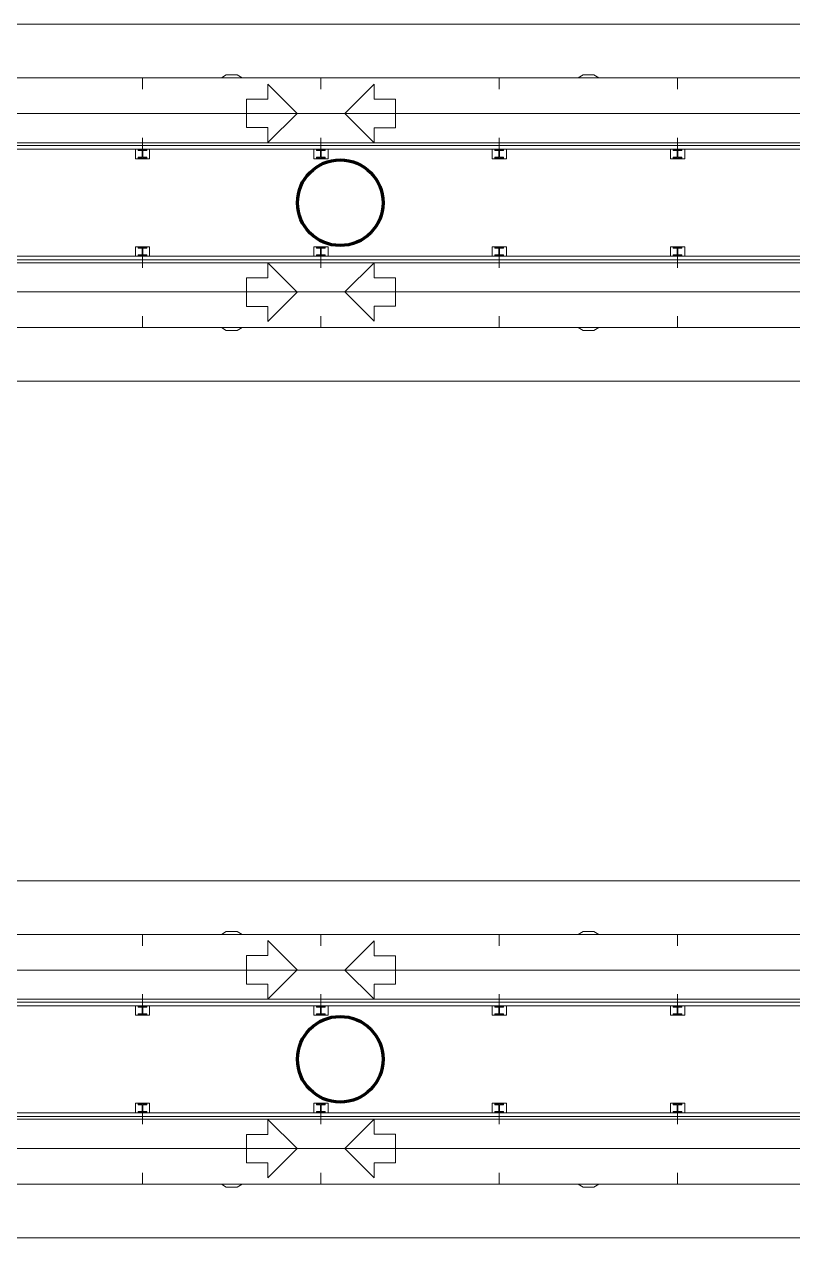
# Model space of a CAD drawing. Header units: metres. Extents: x 1807 to 3745, y 842 to 1968.
# Drawn here: x 3493.57 to 3504.34, y 1281.5 to 1298.5 of the extents above; entities that cross this region are included whole.
import ezdxf

# ---------------------------------------------------------------- set-up
doc = ezdxf.new("R2010")
doc.units = ezdxf.units.M
doc.header["$MEASUREMENT"] = 0
doc.layers.add('Level 1', color=7, linetype='Continuous', lineweight=0)

msp = doc.modelspace()

# ---------------------------------------------------------------- linework, layer by layer
at = {"layer": 'Level 1', "color": 7, "linetype": 'Continuous', "lineweight": 0}
for p, q in [((3511.63, 1298.5), (3486.27, 1298.5)), ((3496.334, 1297.75), (3496.403, 1297.79)), ((3496.553, 1297.79), (3496.403, 1297.79)), ((3496.553, 1297.79), (3496.623, 1297.75)), ((3501.403, 1297.79), (3501.334, 1297.75)), ((3501.403, 1297.79), (3501.553, 1297.79)), ((3501.623, 1297.75), (3501.553, 1297.79)), ((3511.853, 1297.75), (3486.047, 1297.75)), ((3495.228, 1297.75), (3495.228, 1297.59)), ((3496.984, 1297.662), (3497.394, 1297.252)), ((3496.984, 1297.452), (3496.984, 1297.662)), ((3497.728, 1297.75), (3497.728, 1297.59)), ((3500.228, 1297.75), (3500.228, 1297.59)), ((3502.728, 1297.75), (3502.728, 1297.59)), ((3496.684, 1297.052), (3496.684, 1297.452)), ((3496.684, 1297.452), (3496.984, 1297.452)), ((3496.984, 1296.842), (3497.394, 1297.252)), ((3496.684, 1297.052), (3496.984, 1297.052)), ((3496.984, 1296.842), (3496.984, 1297.052)), ((3507.818, 1296.84), (3488.228, 1296.84)), ((3507.228, 1296.8), (3488.228, 1296.8)), ((3495.228, 1296.91), (3495.228, 1296.75)), ((3497.728, 1296.91), (3497.728, 1296.75)), ((3500.228, 1296.91), (3500.228, 1296.75)), ((3502.728, 1296.91), (3502.728, 1296.75)), ((3511.853, 1296.75), (3487.489, 1296.75)), ((3495.128, 1296.616), (3495.128, 1296.75)), ((3495.128, 1296.75), (3495.328, 1296.75)), ((3495.128, 1296.616), (3495.328, 1296.616)), ((3495.168, 1296.74), (3495.288, 1296.74)), ((3495.168, 1296.74), (3495.168, 1296.73)), ((3495.168, 1296.73), (3495.223, 1296.73)), ((3495.168, 1296.636), (3495.168, 1296.626)), ((3495.168, 1296.636), (3495.223, 1296.636)), ((3495.168, 1296.626), (3495.288, 1296.626)), ((3495.188, 1296.75), (3495.188, 1296.74)), ((3495.223, 1296.73), (3495.223, 1296.636)), ((3495.233, 1296.73), (3495.288, 1296.73)), ((3495.233, 1296.73), (3495.233, 1296.636)), ((3495.233, 1296.636), (3495.288, 1296.636)), ((3495.268, 1296.75), (3495.268, 1296.74)), ((3495.288, 1296.74), (3495.288, 1296.73)), ((3495.288, 1296.636), (3495.288, 1296.626)), ((3495.328, 1296.616), (3495.328, 1296.75)), ((3497.628, 1296.616), (3497.628, 1296.75)), ((3497.628, 1296.75), (3497.828, 1296.75)), ((3497.628, 1296.616), (3497.828, 1296.616)), ((3497.668, 1296.74), (3497.788, 1296.74)), ((3497.668, 1296.74), (3497.668, 1296.73)), ((3497.668, 1296.73), (3497.723, 1296.73)), ((3497.668, 1296.636), (3497.668, 1296.626)), ((3497.668, 1296.636), (3497.723, 1296.636)), ((3497.668, 1296.626), (3497.788, 1296.626)), ((3497.688, 1296.75), (3497.688, 1296.74)), ((3497.723, 1296.73), (3497.723, 1296.636)), ((3497.733, 1296.73), (3497.788, 1296.73)), ((3497.733, 1296.73), (3497.733, 1296.636)), ((3497.733, 1296.636), (3497.788, 1296.636)), ((3497.768, 1296.75), (3497.768, 1296.74)), ((3497.788, 1296.74), (3497.788, 1296.73)), ((3497.788, 1296.636), (3497.788, 1296.626)), ((3497.828, 1296.616), (3497.828, 1296.75)), ((3500.128, 1296.616), (3500.128, 1296.75)), ((3500.128, 1296.75), (3500.328, 1296.75)), ((3500.128, 1296.616), (3500.328, 1296.616)), ((3500.168, 1296.74), (3500.288, 1296.74)), ((3500.168, 1296.74), (3500.168, 1296.73)), ((3500.168, 1296.73), (3500.223, 1296.73)), ((3500.168, 1296.636), (3500.168, 1296.626)), ((3500.168, 1296.636), (3500.223, 1296.636)), ((3500.168, 1296.626), (3500.288, 1296.626)), ((3500.188, 1296.75), (3500.188, 1296.74)), ((3500.223, 1296.73), (3500.223, 1296.636)), ((3500.233, 1296.73), (3500.288, 1296.73)), ((3500.233, 1296.73), (3500.233, 1296.636)), ((3500.233, 1296.636), (3500.288, 1296.636)), ((3500.268, 1296.75), (3500.268, 1296.74)), ((3500.288, 1296.74), (3500.288, 1296.73)), ((3500.288, 1296.636), (3500.288, 1296.626)), ((3500.328, 1296.616), (3500.328, 1296.75)), ((3502.628, 1296.616), (3502.628, 1296.75)), ((3502.628, 1296.75), (3502.828, 1296.75)), ((3502.628, 1296.616), (3502.828, 1296.616)), ((3502.668, 1296.74), (3502.788, 1296.74)), ((3502.668, 1296.74), (3502.668, 1296.73)), ((3502.668, 1296.73), (3502.723, 1296.73)), ((3502.668, 1296.636), (3502.668, 1296.626)), ((3502.668, 1296.636), (3502.723, 1296.636)), ((3502.668, 1296.626), (3502.788, 1296.626)), ((3502.688, 1296.75), (3502.688, 1296.74)), ((3502.723, 1296.73), (3502.723, 1296.636)), ((3502.733, 1296.73), (3502.788, 1296.73)), ((3502.733, 1296.73), (3502.733, 1296.636)), ((3502.733, 1296.636), (3502.788, 1296.636)), ((3502.768, 1296.75), (3502.768, 1296.74)), ((3502.788, 1296.74), (3502.788, 1296.73)), ((3502.788, 1296.636), (3502.788, 1296.626)), ((3502.828, 1296.616), (3502.828, 1296.75)), ((3511.853, 1295.25), (3486.047, 1295.25)), ((3495.128, 1295.384), (3495.128, 1295.25)), ((3495.128, 1295.384), (3495.328, 1295.384)), ((3495.128, 1295.25), (3495.328, 1295.25)), ((3495.168, 1295.374), (3495.288, 1295.374)), ((3495.168, 1295.364), (3495.168, 1295.374)), ((3495.168, 1295.364), (3495.223, 1295.364)), ((3495.168, 1295.27), (3495.223, 1295.27)), ((3495.168, 1295.26), (3495.168, 1295.27)), ((3495.168, 1295.26), (3495.288, 1295.26)), ((3495.188, 1295.25), (3495.188, 1295.26)), ((3495.223, 1295.27), (3495.223, 1295.364)), ((3495.228, 1295.09), (3495.228, 1295.25)), ((3495.233, 1295.364), (3495.288, 1295.364)), ((3495.233, 1295.27), (3495.233, 1295.364)), ((3495.233, 1295.27), (3495.288, 1295.27)), ((3495.268, 1295.25), (3495.268, 1295.26)), ((3495.288, 1295.364), (3495.288, 1295.374)), ((3495.288, 1295.26), (3495.288, 1295.27)), ((3495.328, 1295.384), (3495.328, 1295.25)), ((3497.628, 1295.384), (3497.628, 1295.25)), ((3497.628, 1295.384), (3497.828, 1295.384)), ((3497.628, 1295.25), (3497.828, 1295.25)), ((3497.668, 1295.374), (3497.788, 1295.374)), ((3497.668, 1295.364), (3497.668, 1295.374)), ((3497.668, 1295.364), (3497.723, 1295.364)), ((3497.668, 1295.27), (3497.723, 1295.27)), ((3497.668, 1295.26), (3497.668, 1295.27)), ((3497.668, 1295.26), (3497.788, 1295.26)), ((3497.688, 1295.25), (3497.688, 1295.26)), ((3497.723, 1295.27), (3497.723, 1295.364)), ((3497.728, 1295.09), (3497.728, 1295.25)), ((3497.733, 1295.364), (3497.788, 1295.364)), ((3497.733, 1295.27), (3497.733, 1295.364)), ((3497.733, 1295.27), (3497.788, 1295.27)), ((3497.768, 1295.25), (3497.768, 1295.26)), ((3497.788, 1295.364), (3497.788, 1295.374)), ((3497.788, 1295.26), (3497.788, 1295.27)), ((3497.828, 1295.384), (3497.828, 1295.25)), ((3500.128, 1295.384), (3500.128, 1295.25)), ((3500.128, 1295.384), (3500.328, 1295.384)), ((3500.128, 1295.25), (3500.328, 1295.25)), ((3500.168, 1295.374), (3500.288, 1295.374)), ((3500.168, 1295.364), (3500.168, 1295.374)), ((3500.168, 1295.364), (3500.223, 1295.364)), ((3500.168, 1295.27), (3500.223, 1295.27)), ((3500.168, 1295.26), (3500.168, 1295.27)), ((3500.168, 1295.26), (3500.288, 1295.26)), ((3500.188, 1295.25), (3500.188, 1295.26)), ((3500.223, 1295.27), (3500.223, 1295.364)), ((3500.228, 1295.09), (3500.228, 1295.25)), ((3500.233, 1295.364), (3500.288, 1295.364)), ((3500.233, 1295.27), (3500.233, 1295.364)), ((3500.233, 1295.27), (3500.288, 1295.27)), ((3500.268, 1295.25), (3500.268, 1295.26)), ((3500.288, 1295.364), (3500.288, 1295.374)), ((3500.288, 1295.26), (3500.288, 1295.27)), ((3500.328, 1295.384), (3500.328, 1295.25)), ((3502.628, 1295.384), (3502.628, 1295.25)), ((3502.628, 1295.384), (3502.828, 1295.384)), ((3502.628, 1295.25), (3502.828, 1295.25)), ((3502.668, 1295.374), (3502.788, 1295.374)), ((3502.668, 1295.364), (3502.668, 1295.374)), ((3502.668, 1295.364), (3502.723, 1295.364)), ((3502.668, 1295.27), (3502.723, 1295.27)), ((3502.668, 1295.26), (3502.668, 1295.27)), ((3502.668, 1295.26), (3502.788, 1295.26)), ((3502.688, 1295.25), (3502.688, 1295.26)), ((3502.723, 1295.27), (3502.723, 1295.364)), ((3502.728, 1295.09), (3502.728, 1295.25)), ((3502.733, 1295.364), (3502.788, 1295.364)), ((3502.733, 1295.27), (3502.733, 1295.364)), ((3502.733, 1295.27), (3502.788, 1295.27)), ((3502.768, 1295.25), (3502.768, 1295.26)), ((3502.788, 1295.364), (3502.788, 1295.374)), ((3502.788, 1295.26), (3502.788, 1295.27)), ((3502.828, 1295.384), (3502.828, 1295.25)), ((3507.228, 1295.2), (3488.228, 1295.2)), ((3507.818, 1295.16), (3488.228, 1295.16)), ((3496.984, 1295.158), (3497.394, 1294.748)), ((3496.984, 1295.158), (3496.984, 1294.948)), ((3496.684, 1294.948), (3496.684, 1294.548)), ((3496.684, 1294.948), (3496.984, 1294.948)), ((3496.984, 1294.338), (3497.394, 1294.748)), ((3495.228, 1294.25), (3495.228, 1294.41)), ((3496.684, 1294.548), (3496.984, 1294.548)), ((3496.984, 1294.548), (3496.984, 1294.338)), ((3497.728, 1294.25), (3497.728, 1294.41)), ((3500.228, 1294.25), (3500.228, 1294.41)), ((3502.728, 1294.25), (3502.728, 1294.41)), ((3511.853, 1294.25), (3486.047, 1294.25)), ((3496.334, 1294.25), (3496.403, 1294.21)), ((3496.553, 1294.21), (3496.403, 1294.21)), ((3496.553, 1294.21), (3496.623, 1294.25)), ((3501.403, 1294.21), (3501.334, 1294.25)), ((3501.403, 1294.21), (3501.553, 1294.21)), ((3501.623, 1294.25), (3501.553, 1294.21)), ((3486.27, 1293.5), (3511.63, 1293.5)), ((3511.63, 1286.5), (3486.27, 1286.5)), ((3511.853, 1285.75), (3486.047, 1285.75)), ((3495.228, 1285.75), (3495.228, 1285.59)), ((3496.334, 1285.75), (3496.403, 1285.79)), ((3496.553, 1285.79), (3496.403, 1285.79)), ((3496.553, 1285.79), (3496.623, 1285.75)), ((3497.728, 1285.75), (3497.728, 1285.59)), ((3500.228, 1285.75), (3500.228, 1285.59)), ((3501.403, 1285.79), (3501.334, 1285.75)), ((3501.403, 1285.79), (3501.553, 1285.79)), ((3501.623, 1285.75), (3501.553, 1285.79)), ((3502.728, 1285.75), (3502.728, 1285.59)), ((3496.984, 1285.662), (3497.394, 1285.252)), ((3496.984, 1285.452), (3496.984, 1285.662)), ((3496.684, 1285.052), (3496.684, 1285.452)), ((3496.684, 1285.452), (3496.984, 1285.452)), ((3496.984, 1284.842), (3497.394, 1285.252)), ((3496.684, 1285.052), (3496.984, 1285.052)), ((3496.984, 1284.842), (3496.984, 1285.052)), ((3495.228, 1284.91), (3495.228, 1284.75)), ((3497.728, 1284.91), (3497.728, 1284.75)), ((3500.228, 1284.91), (3500.228, 1284.75)), ((3502.728, 1284.91), (3502.728, 1284.75)), ((3511.853, 1284.75), (3487.489, 1284.75)), ((3507.818, 1284.84), (3488.228, 1284.84)), ((3507.228, 1284.8), (3488.228, 1284.8)), ((3495.128, 1284.616), (3495.128, 1284.75)), ((3495.128, 1284.75), (3495.328, 1284.75)), ((3495.168, 1284.74), (3495.288, 1284.74)), ((3495.168, 1284.74), (3495.168, 1284.73)), ((3495.168, 1284.73), (3495.223, 1284.73)), ((3495.188, 1284.75), (3495.188, 1284.74)), ((3495.223, 1284.73), (3495.223, 1284.636)), ((3495.233, 1284.73), (3495.288, 1284.73)), ((3495.233, 1284.73), (3495.233, 1284.636)), ((3495.268, 1284.75), (3495.268, 1284.74)), ((3495.288, 1284.74), (3495.288, 1284.73)), ((3495.328, 1284.616), (3495.328, 1284.75)), ((3497.628, 1284.616), (3497.628, 1284.75)), ((3497.628, 1284.75), (3497.828, 1284.75)), ((3497.668, 1284.74), (3497.788, 1284.74)), ((3497.668, 1284.74), (3497.668, 1284.73)), ((3497.668, 1284.73), (3497.723, 1284.73)), ((3497.688, 1284.75), (3497.688, 1284.74)), ((3497.723, 1284.73), (3497.723, 1284.636)), ((3497.733, 1284.73), (3497.788, 1284.73)), ((3497.733, 1284.73), (3497.733, 1284.636)), ((3497.768, 1284.75), (3497.768, 1284.74)), ((3497.788, 1284.74), (3497.788, 1284.73)), ((3497.828, 1284.616), (3497.828, 1284.75)), ((3500.128, 1284.616), (3500.128, 1284.75)), ((3500.128, 1284.75), (3500.328, 1284.75)), ((3500.168, 1284.74), (3500.288, 1284.74)), ((3500.168, 1284.74), (3500.168, 1284.73)), ((3500.168, 1284.73), (3500.223, 1284.73)), ((3500.188, 1284.75), (3500.188, 1284.74)), ((3500.223, 1284.73), (3500.223, 1284.636)), ((3500.233, 1284.73), (3500.288, 1284.73)), ((3500.233, 1284.73), (3500.233, 1284.636)), ((3500.268, 1284.75), (3500.268, 1284.74)), ((3500.288, 1284.74), (3500.288, 1284.73)), ((3500.328, 1284.616), (3500.328, 1284.75)), ((3502.628, 1284.616), (3502.628, 1284.75)), ((3502.628, 1284.75), (3502.828, 1284.75)), ((3502.668, 1284.74), (3502.788, 1284.74)), ((3502.668, 1284.74), (3502.668, 1284.73)), ((3502.668, 1284.73), (3502.723, 1284.73)), ((3502.688, 1284.75), (3502.688, 1284.74)), ((3502.723, 1284.73), (3502.723, 1284.636)), ((3502.733, 1284.73), (3502.788, 1284.73)), ((3502.733, 1284.73), (3502.733, 1284.636)), ((3502.768, 1284.75), (3502.768, 1284.74)), ((3502.788, 1284.74), (3502.788, 1284.73)), ((3502.828, 1284.616), (3502.828, 1284.75)), ((3495.128, 1284.616), (3495.328, 1284.616)), ((3495.168, 1284.636), (3495.168, 1284.626)), ((3495.168, 1284.636), (3495.223, 1284.636)), ((3495.168, 1284.626), (3495.288, 1284.626)), ((3495.233, 1284.636), (3495.288, 1284.636)), ((3495.288, 1284.636), (3495.288, 1284.626)), ((3497.628, 1284.616), (3497.828, 1284.616)), ((3497.668, 1284.636), (3497.668, 1284.626)), ((3497.668, 1284.636), (3497.723, 1284.636)), ((3497.668, 1284.626), (3497.788, 1284.626)), ((3497.733, 1284.636), (3497.788, 1284.636)), ((3497.788, 1284.636), (3497.788, 1284.626)), ((3500.128, 1284.616), (3500.328, 1284.616)), ((3500.168, 1284.636), (3500.168, 1284.626)), ((3500.168, 1284.636), (3500.223, 1284.636)), ((3500.168, 1284.626), (3500.288, 1284.626)), ((3500.233, 1284.636), (3500.288, 1284.636)), ((3500.288, 1284.636), (3500.288, 1284.626)), ((3502.628, 1284.616), (3502.828, 1284.616)), ((3502.668, 1284.636), (3502.668, 1284.626)), ((3502.668, 1284.636), (3502.723, 1284.636)), ((3502.668, 1284.626), (3502.788, 1284.626)), ((3502.733, 1284.636), (3502.788, 1284.636)), ((3502.788, 1284.636), (3502.788, 1284.626)), ((3495.128, 1283.384), (3495.128, 1283.25)), ((3495.128, 1283.384), (3495.328, 1283.384)), ((3495.168, 1283.374), (3495.288, 1283.374)), ((3495.168, 1283.364), (3495.168, 1283.374)), ((3495.168, 1283.364), (3495.223, 1283.364)), ((3495.223, 1283.27), (3495.223, 1283.364)), ((3495.233, 1283.364), (3495.288, 1283.364)), ((3495.233, 1283.27), (3495.233, 1283.364)), ((3495.288, 1283.364), (3495.288, 1283.374)), ((3495.328, 1283.384), (3495.328, 1283.25)), ((3497.628, 1283.384), (3497.628, 1283.25)), ((3497.628, 1283.384), (3497.828, 1283.384)), ((3497.668, 1283.374), (3497.788, 1283.374)), ((3497.668, 1283.364), (3497.668, 1283.374)), ((3497.668, 1283.364), (3497.723, 1283.364)), ((3497.723, 1283.27), (3497.723, 1283.364)), ((3497.733, 1283.364), (3497.788, 1283.364)), ((3497.733, 1283.27), (3497.733, 1283.364)), ((3497.788, 1283.364), (3497.788, 1283.374)), ((3497.828, 1283.384), (3497.828, 1283.25)), ((3500.128, 1283.384), (3500.128, 1283.25)), ((3500.128, 1283.384), (3500.328, 1283.384)), ((3500.168, 1283.374), (3500.288, 1283.374)), ((3500.168, 1283.364), (3500.168, 1283.374)), ((3500.168, 1283.364), (3500.223, 1283.364)), ((3500.223, 1283.27), (3500.223, 1283.364)), ((3500.233, 1283.364), (3500.288, 1283.364)), ((3500.233, 1283.27), (3500.233, 1283.364)), ((3500.288, 1283.364), (3500.288, 1283.374)), ((3500.328, 1283.384), (3500.328, 1283.25)), ((3502.628, 1283.384), (3502.628, 1283.25)), ((3502.628, 1283.384), (3502.828, 1283.384)), ((3502.668, 1283.374), (3502.788, 1283.374)), ((3502.668, 1283.364), (3502.668, 1283.374)), ((3502.668, 1283.364), (3502.723, 1283.364)), ((3502.723, 1283.27), (3502.723, 1283.364)), ((3502.733, 1283.364), (3502.788, 1283.364)), ((3502.733, 1283.27), (3502.733, 1283.364)), ((3502.788, 1283.364), (3502.788, 1283.374)), ((3502.828, 1283.384), (3502.828, 1283.25)), ((3511.853, 1283.25), (3486.047, 1283.25)), ((3507.228, 1283.2), (3488.228, 1283.2)), ((3507.818, 1283.16), (3488.228, 1283.16)), ((3495.128, 1283.25), (3495.328, 1283.25)), ((3495.168, 1283.27), (3495.223, 1283.27)), ((3495.168, 1283.26), (3495.168, 1283.27)), ((3495.168, 1283.26), (3495.288, 1283.26)), ((3495.188, 1283.25), (3495.188, 1283.26)), ((3495.228, 1283.09), (3495.228, 1283.25)), ((3495.233, 1283.27), (3495.288, 1283.27)), ((3495.268, 1283.25), (3495.268, 1283.26)), ((3495.288, 1283.26), (3495.288, 1283.27)), ((3497.628, 1283.25), (3497.828, 1283.25)), ((3497.668, 1283.27), (3497.723, 1283.27)), ((3497.668, 1283.26), (3497.668, 1283.27)), ((3497.668, 1283.26), (3497.788, 1283.26)), ((3497.688, 1283.25), (3497.688, 1283.26)), ((3497.728, 1283.09), (3497.728, 1283.25)), ((3497.733, 1283.27), (3497.788, 1283.27)), ((3497.768, 1283.25), (3497.768, 1283.26)), ((3497.788, 1283.26), (3497.788, 1283.27)), ((3500.128, 1283.25), (3500.328, 1283.25)), ((3500.168, 1283.27), (3500.223, 1283.27)), ((3500.168, 1283.26), (3500.168, 1283.27)), ((3500.168, 1283.26), (3500.288, 1283.26)), ((3500.188, 1283.25), (3500.188, 1283.26)), ((3500.228, 1283.09), (3500.228, 1283.25)), ((3500.233, 1283.27), (3500.288, 1283.27)), ((3500.268, 1283.25), (3500.268, 1283.26)), ((3500.288, 1283.26), (3500.288, 1283.27)), ((3502.628, 1283.25), (3502.828, 1283.25)), ((3502.668, 1283.27), (3502.723, 1283.27)), ((3502.668, 1283.26), (3502.668, 1283.27)), ((3502.668, 1283.26), (3502.788, 1283.26)), ((3502.688, 1283.25), (3502.688, 1283.26)), ((3502.728, 1283.09), (3502.728, 1283.25)), ((3502.733, 1283.27), (3502.788, 1283.27)), ((3502.768, 1283.25), (3502.768, 1283.26)), ((3502.788, 1283.26), (3502.788, 1283.27)), ((3496.984, 1283.158), (3497.394, 1282.748)), ((3496.984, 1283.158), (3496.984, 1282.948)), ((3496.684, 1282.948), (3496.684, 1282.548)), ((3496.684, 1282.948), (3496.984, 1282.948)), ((3496.984, 1282.338), (3497.394, 1282.748)), ((3496.684, 1282.548), (3496.984, 1282.548)), ((3496.984, 1282.548), (3496.984, 1282.338)), ((3495.228, 1282.25), (3495.228, 1282.41)), ((3497.728, 1282.25), (3497.728, 1282.41)), ((3500.228, 1282.25), (3500.228, 1282.41)), ((3502.728, 1282.25), (3502.728, 1282.41)), ((3511.853, 1282.25), (3486.047, 1282.25)), ((3496.334, 1282.25), (3496.403, 1282.21)), ((3496.553, 1282.21), (3496.403, 1282.21)), ((3496.553, 1282.21), (3496.623, 1282.25)), ((3501.403, 1282.21), (3501.334, 1282.25)), ((3501.403, 1282.21), (3501.553, 1282.21)), ((3501.623, 1282.25), (3501.553, 1282.21)), ((3486.27, 1281.5), (3511.63, 1281.5))]:
    msp.add_line(p, q, dxfattribs=at)
at = {"layer": 'Level 1', "color": 7, "linetype": 'Continuous', "lineweight": 0, "ltscale": 4}
for p, q in [((3498.473, 1297.66), (3498.063, 1297.25)), ((3498.473, 1297.45), (3498.473, 1297.66)), ((3498.773, 1297.45), (3498.473, 1297.45)), ((3498.773, 1297.05), (3498.773, 1297.45)), ((3485.18, 1297.25), (3512.72, 1297.25)), ((3498.473, 1296.84), (3498.063, 1297.25)), ((3498.473, 1296.84), (3498.473, 1297.05)), ((3498.773, 1297.05), (3498.473, 1297.05)), ((3498.473, 1295.16), (3498.063, 1294.75)), ((3498.473, 1295.16), (3498.473, 1294.95)), ((3498.773, 1294.95), (3498.473, 1294.95)), ((3498.773, 1294.95), (3498.773, 1294.55)), ((3485.18, 1294.75), (3512.72, 1294.75)), ((3498.473, 1294.34), (3498.063, 1294.75)), ((3498.473, 1294.55), (3498.473, 1294.34)), ((3498.773, 1294.55), (3498.473, 1294.55)), ((3498.473, 1285.66), (3498.063, 1285.25)), ((3498.473, 1285.45), (3498.473, 1285.66)), ((3498.773, 1285.45), (3498.473, 1285.45)), ((3498.773, 1285.05), (3498.773, 1285.45)), ((3485.18, 1285.25), (3512.72, 1285.25)), ((3498.473, 1284.84), (3498.063, 1285.25)), ((3498.473, 1284.84), (3498.473, 1285.05)), ((3498.773, 1285.05), (3498.473, 1285.05)), ((3498.473, 1283.16), (3498.063, 1282.75)), ((3498.473, 1283.16), (3498.473, 1282.95)), ((3498.773, 1282.95), (3498.473, 1282.95)), ((3498.773, 1282.95), (3498.773, 1282.55)), ((3485.18, 1282.75), (3512.72, 1282.75)), ((3498.473, 1282.34), (3498.063, 1282.75)), ((3498.473, 1282.55), (3498.473, 1282.34)), ((3498.773, 1282.55), (3498.473, 1282.55))]:
    msp.add_line(p, q, dxfattribs=at)
at = {"layer": 'Level 1', "color": 7, "linetype": 'Continuous', "lineweight": 70}
for centre in [(3498, 1296), (3498, 1284)]:
    msp.add_circle(centre, 0.6, dxfattribs=at)

doc.saveas('drawing.dxf')
